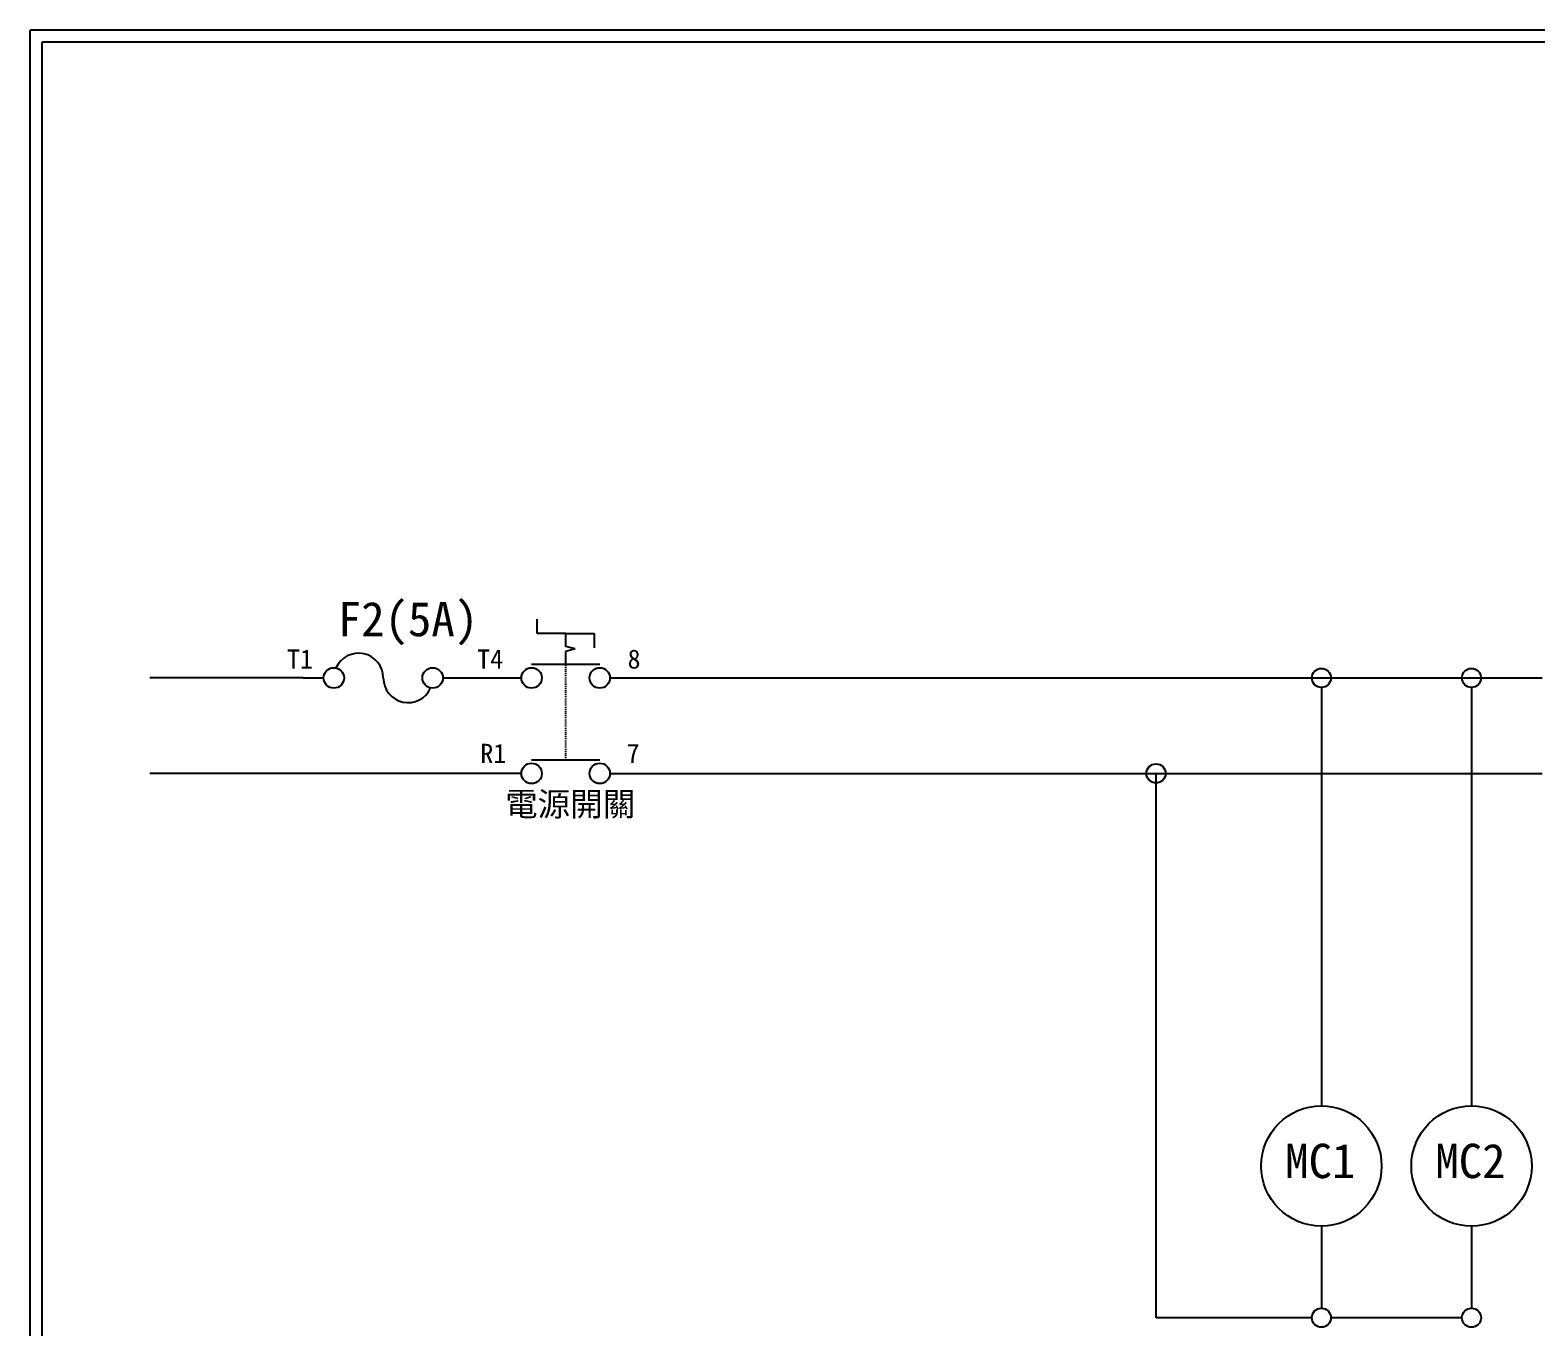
# Model space of a CAD drawing. Extents: x -24 to 263, y 255 to 459.
# Drawn here: x -23.6 to 134.2, y 323.5 to 459.4 of the extents above; entities that cross this region are included whole.
import ezdxf

# ---------------------------------------------------------------- set-up
doc = ezdxf.new("R2010")
doc.units = 0
doc.linetypes.add('DASHED', pattern=[0.2, 0.1, -0.1])
doc.layers.get('0').update_dxf_attribs({"linetype": 'CONTINUOUS'})
for name, color, linetype in [('7', 7, 'CONTINUOUS'), ('圖框層', 7, 'CONTINUOUS'), ('標尺寸層', 3, 'CONTINUOUS')]:
    doc.layers.add(name, color=color, linetype=linetype)
doc.styles.add('CNS', font='romanc.shx', dxfattribs={"bigfont": 'chineset.shx'})
doc.styles.add('STSL', font='kaiu.ttf')

# ---------------------------------------------------------------- blocks, each defined once
blk = doc.blocks.new('FUSE')
at = {"color": 7}
for p, q in [((0, 0), (2.14, 0)), ((14.64, 0), (16.78, 0))]:
    blk.add_line(p, q, dxfattribs=at)
for centre in [(3.21, 0), (13.56, 0)]:
    blk.add_circle(centre, 1.07)
for centre, start, end in [((5.8, 0), 0, 156.116), ((10.98, 0), 180, 336.116)]:
    blk.add_arc(centre, 2.59, start, end, dxfattribs=at)

msp = doc.modelspace()

# ---------------------------------------------------------------- linework, layer by layer
at = {"color": 0}
for p, q in [((29.5, 396.25), (29.5, 397.75)), ((32.5, 396.25), (29.5, 396.25)), ((32.5, 396.25), (35.5, 396.25)), ((35.5, 396.25), (35.5, 394.75)), ((33.5, 394.64), (32.5, 394.9)), ((33.5, 394.64), (32.5, 394.37)), ((19.65, 391.6), (27.86, 391.6)), ((21.79, 391.6), (27.86, 391.6)), ((111.64, 390.6), (111.64, 346.78)), ((127.36, 390.6), (127.36, 346.78)), ((111.64, 334.18), (111.64, 325.59)), ((111.64, 334.18), (111.64, 325.59)), ((127.36, 334.18), (127.36, 325.59)), ((127.36, 334.18), (127.36, 325.59))]:
    msp.add_line(p, q, dxfattribs=at)
for centre in [(111.64, 340.48), (127.36, 340.48)]:
    msp.add_circle(centre, 6.3, dxfattribs=at)
at = {"layer": '7', "color": 0}
for p, q in [((32.5, 394.9), (32.5, 396.25)), ((28.93, 393.03), (36.07, 393.03)), ((32.5, 393.03), (32.5, 394.37)), ((28.93, 383.03), (36.07, 383.03))]:
    msp.add_line(p, q, dxfattribs=at)
at = {"layer": '7', "color": 0, "linetype": 'DASHED'}
msp.add_line((32.5, 383.03), (32.5, 393.03), dxfattribs=at)
at = {"layer": '7', "color": 0}
for centre in [(28.93, 391.6), (36.07, 391.6), (28.93, 381.6), (36.07, 381.6)]:
    msp.add_circle(centre, 1.07, dxfattribs=at)
at = {"layer": '圖框層', "color": 0}
for p, q in [((263.42, 459.45), (-23.58, 459.45)), ((-23.58, 255.48), (-23.58, 459.45)), ((262.17, 458.2), (-22.33, 458.2)), ((-22.33, 256.73), (-22.33, 458.2))]:
    msp.add_line(p, q, dxfattribs=at)
at = {"layer": '標尺寸層', "color": 0}
for p, q in [((5.01, 391.6), (-11.06, 391.6)), ((37.14, 391.6), (134.75, 391.6)), ((27.86, 381.6), (-11.06, 381.6)), ((37.14, 381.6), (134.75, 381.6)), ((94.32, 324.59), (94.32, 381.6)), ((110.64, 324.59), (94.32, 324.59)), ((126.36, 324.59), (112.64, 324.59))]:
    msp.add_line(p, q, dxfattribs=at)
for centre in [(111.64, 391.6), (127.36, 391.6), (94.32, 381.6), (111.64, 324.59), (127.36, 324.59)]:
    msp.add_circle(centre, 1, dxfattribs=at)

# ---------------------------------------------------------------- block references
at = {"color": 0}
msp.add_blockref('FUSE', (5.01, 391.6), dxfattribs=at)

# ---------------------------------------------------------------- texts
at = {"layer": '圖框層', "color": 0, "style": 'STSL'}
for s, height, p in [('F2(5A)', 3.6, (8.64, 395.97)), ('T1', 2, (3.32, 392.58)), ('T4', 2, (23.23, 392.58)), ('8', 2, (38.98, 392.58)), ('R1', 2, (23.56, 382.7)), ('7', 2, (38.88, 382.7)), ('MC1', 3.6, (107.85, 339.21)), ('MC2', 3.6, (123.57, 339.21))]:
    msp.add_text(s, height=height, dxfattribs=at).set_placement(p)
at = {"layer": '標尺寸層', "color": 0, "insert": (26.15, 379.64), "char_height": 2.5, "width": 14.0847, "attachment_point": 1, "style": 'CNS'}
msp.add_mtext('{\\fDFKai-SB|b0|i0|c136|p65;電源開關}', dxfattribs=at)

doc.saveas('drawing.dxf')
